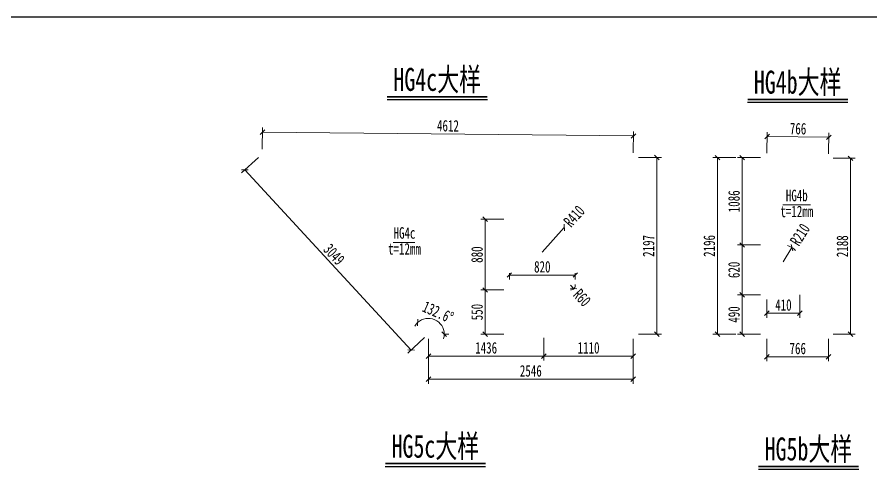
# Model space of a CAD drawing. Header units: millimetres. Extents: x -89049 to 410567, y -307459 to -100425.
# Drawn here: x 345002 to 355615, y -144354 to -138634 of the extents above; entities that cross this region are included whole.
import ezdxf
from ezdxf.enums import TextEntityAlignment as Align

# ---------------------------------------------------------------- set-up
doc = ezdxf.new("R2010")
doc.units = ezdxf.units.MM
doc.layers.get('Defpoints').update_dxf_attribs({"color": 8})
for name, color, linetype, lineweight in [('文字', 7, 'Continuous', 15), ('标注线及字体', 2, 'Continuous', 15), ('细实线', 4, 'Continuous', 15)]:
    doc.layers.add(name, color=color, linetype=linetype, lineweight=lineweight)
doc.styles.add('111', font='', dxfattribs={"width": 0.7})
doc.styles.add('BM_Dim', font='', dxfattribs={"width": 0.85})
doc.styles.get('111').set_extended_font_data('仿宋_GB2312')
doc.styles.get('BM_Dim').set_extended_font_data('仿宋_GB2312')
doc.dimstyles.new('200', dxfattribs={"dimscale": 0, "dimtxt": 2.5, "dimasz": 1, "dimexe": 1, "dimexo": 1, "dimgap": 0.6, "dimtad": 1, "dimdec": 0, "dimdsep": 46, "dimtxsty": '111', "dimblk": 'OBLIQUE', "dimcen": 0, "dimclrd": 4, "dimclre": 4, "dimclrt": 4, "dimadec": 1, "dimazin": 2, "dimtfac": 1, "dimtdec": 0, "dimtix": 1, "dimtmove": 2, "dimatfit": 3, "dimfxl": 4, "dimfxlon": 1, "dimtolj": 1, "dimlwd": -1, "dimlwe": -1, "dimarcsym": 0})

# ---------------------------------------------------------------- blocks, each defined once
blk = doc.blocks.new('_Oblique')
at = {"color": 0, "linetype": 'ByBlock', "lineweight": -2}
blk.add_line((-0.5, -0.5), (0.5, 0.5), dxfattribs=at)
blk = doc.blocks.new('*D3666')
at = {"layer": 'Defpoints', "color": 0, "transparency": 16777216}
for p in [(355092, -140130), (354323, -140383), (355089, -140391)]:
    blk.add_point(p, dxfattribs=at)
at = {"layer": '细实线', "color": 4, "transparency": 16777216}
for p, q in [((354323, -140326), (354326, -140064)), ((355090, -140334), (355092, -140073)), ((354325, -140121), (355092, -140130))]:
    blk.add_line(p, q, dxfattribs=at)
at = {"layer": '细实线', "color": 4, "transparency": 16777216, "xscale": 57.14285714285715, "yscale": 57.14285714285715, "zscale": 57.14285714285715}
for p, rotation in [((354325, -140121), 179.3664628799422), ((355092, -140130), 359.3664628799422)]:
    blk.add_blockref('_Oblique', p, dxfattribs=dict(at, rotation=rotation))
at = {"layer": '细实线', "color": 4, "transparency": 16777216, "insert": (354710, -140023), "char_height": 142.9, "attachment_point": 5, "rotation": 359.3665, "style": '111'}
blk.add_mtext('\\A1;766', dxfattribs=at)
blk = doc.blocks.new('*D3667')
at = {"layer": 'Defpoints', "color": 0, "transparency": 16777216}
for p in [(354323, -142579), (355089, -142579), (355089, -142859)]:
    blk.add_point(p, dxfattribs=at)
at = {"layer": '细实线', "color": 4, "transparency": 16777216}
for p, q in [((354323, -142636), (354323, -142916)), ((355089, -142636), (355089, -142916)), ((354323, -142859), (355089, -142859))]:
    blk.add_line(p, q, dxfattribs=at)
at = {"layer": '细实线', "color": 4, "transparency": 16777216, "xscale": 57.14285714285715, "yscale": 57.14285714285715, "zscale": 57.14285714285715, "rotation": 180}
blk.add_blockref('_Oblique', (354323, -142859), dxfattribs=at)
at = {"layer": '细实线', "color": 4, "transparency": 16777216, "xscale": 57.14285714285715, "yscale": 57.14285714285715, "zscale": 57.14285714285715}
blk.add_blockref('_Oblique', (355089, -142859), dxfattribs=at)
at = {"layer": '细实线', "color": 4, "transparency": 16777216, "insert": (354706, -142757), "char_height": 142.9, "attachment_point": 5, "style": '111'}
blk.add_mtext('\\A1;766', dxfattribs=at)
blk = doc.blocks.new('*D3668')
at = {"layer": 'Defpoints', "color": 0, "transparency": 16777216}
for p in [(354323, -140383), (353709, -142579), (354323, -142579)]:
    blk.add_point(p, dxfattribs=at)
at = {"layer": '细实线', "color": 4, "transparency": 16777216}
for p, q in [((353938, -140383), (353652, -140383)), ((353709, -140383), (353709, -142579)), ((353938, -142579), (353652, -142579))]:
    blk.add_line(p, q, dxfattribs=at)
at = {"layer": '细实线', "color": 4, "transparency": 16777216, "xscale": 57.14285714285715, "yscale": 57.14285714285715, "zscale": 57.14285714285715}
for p, rotation in [((353709, -140383), 90), ((353709, -142579), 270)]:
    blk.add_blockref('_Oblique', p, dxfattribs=dict(at, rotation=rotation))
at = {"layer": '细实线', "color": 4, "transparency": 16777216, "insert": (353607, -141481), "char_height": 142.9, "attachment_point": 5, "rotation": 90, "style": '111'}
blk.add_mtext('\\A1;2196', dxfattribs=at)
blk = doc.blocks.new('*D3669')
at = {"layer": 'Defpoints', "color": 0, "transparency": 16777216}
for p in [(355089, -140391), (355363, -140391), (355089, -142579)]:
    blk.add_point(p, dxfattribs=at)
at = {"layer": '细实线', "color": 4, "transparency": 16777216}
for p, q in [((355146, -140391), (355421, -140391)), ((355363, -142579), (355363, -140391)), ((355146, -142579), (355421, -142579))]:
    blk.add_line(p, q, dxfattribs=at)
at = {"layer": '细实线', "color": 4, "transparency": 16777216, "xscale": 57.14285714285715, "yscale": 57.14285714285715, "zscale": 57.14285714285715}
for p, rotation in [((355363, -140391), 90), ((355363, -142579), 270)]:
    blk.add_blockref('_Oblique', p, dxfattribs=dict(at, rotation=rotation))
at = {"layer": '细实线', "color": 4, "transparency": 16777216, "insert": (355261, -141485), "char_height": 142.9, "attachment_point": 5, "rotation": 90, "style": '111'}
blk.add_mtext('\\A1;2188', dxfattribs=at)
blk = doc.blocks.new('*D3670')
at = {"layer": 'Defpoints', "color": 0, "transparency": 16777216}
for p in [(354016, -142089), (354323, -142089), (354323, -142579)]:
    blk.add_point(p, dxfattribs=at)
at = {"layer": '细实线', "color": 4, "transparency": 16777216}
for p, q in [((354245, -142089), (353959, -142089)), ((354016, -142579), (354016, -142089)), ((354245, -142579), (353959, -142579))]:
    blk.add_line(p, q, dxfattribs=at)
at = {"layer": '细实线', "color": 4, "transparency": 16777216, "xscale": 57.14285714285715, "yscale": 57.14285714285715, "zscale": 57.14285714285715}
for p, rotation in [((354016, -142089), 90), ((354016, -142579), 270)]:
    blk.add_blockref('_Oblique', p, dxfattribs=dict(at, rotation=rotation))
at = {"layer": '细实线', "color": 4, "transparency": 16777216, "insert": (353914, -142334), "char_height": 142.9, "attachment_point": 5, "rotation": 90, "style": '111'}
blk.add_mtext('\\A1;490', dxfattribs=at)
blk = doc.blocks.new('*D3671')
at = {"layer": 'Defpoints', "color": 0, "transparency": 16777216}
for p in [(354016, -141469), (354323, -141469), (354323, -142089)]:
    blk.add_point(p, dxfattribs=at)
at = {"layer": '细实线', "color": 4, "transparency": 16777216}
for p, q in [((354245, -141469), (353959, -141469)), ((354016, -142089), (354016, -141469)), ((354245, -142089), (353959, -142089))]:
    blk.add_line(p, q, dxfattribs=at)
at = {"layer": '细实线', "color": 4, "transparency": 16777216, "xscale": 57.14285714285715, "yscale": 57.14285714285715, "zscale": 57.14285714285715}
for p, rotation in [((354016, -141469), 90), ((354016, -142089), 270)]:
    blk.add_blockref('_Oblique', p, dxfattribs=dict(at, rotation=rotation))
at = {"layer": '细实线', "color": 4, "transparency": 16777216, "insert": (353914, -141779), "char_height": 142.9, "attachment_point": 5, "rotation": 90, "style": '111'}
blk.add_mtext('\\A1;620', dxfattribs=at)
blk = doc.blocks.new('*D3672')
at = {"layer": 'Defpoints', "color": 0, "transparency": 16777216}
for p in [(354016, -140383), (354323, -140383), (354323, -141469)]:
    blk.add_point(p, dxfattribs=at)
at = {"layer": '细实线', "color": 4, "transparency": 16777216}
for p, q in [((354245, -140383), (353959, -140383)), ((354016, -141469), (354016, -140383)), ((354245, -141469), (353959, -141469))]:
    blk.add_line(p, q, dxfattribs=at)
at = {"layer": '细实线', "color": 4, "transparency": 16777216, "xscale": 57.14285714285715, "yscale": 57.14285714285715, "zscale": 57.14285714285715}
for p, rotation in [((354016, -140383), 90), ((354016, -141469), 270)]:
    blk.add_blockref('_Oblique', p, dxfattribs=dict(at, rotation=rotation))
at = {"layer": '细实线', "color": 4, "transparency": 16777216, "insert": (353914, -140926), "char_height": 142.9, "attachment_point": 5, "rotation": 90, "style": '111'}
blk.add_mtext('\\A1;1086', dxfattribs=at)
blk = doc.blocks.new('*D3673')
at = {"layer": 'Defpoints', "color": 0, "transparency": 16777216}
for p in [(354733, -141971), (354323, -142089), (354733, -142318)]:
    blk.add_point(p, dxfattribs=at)
at = {"layer": '细实线', "color": 4, "transparency": 16777216}
for p, q in [((354733, -142089), (354733, -142375)), ((354323, -142146), (354323, -142375)), ((354323, -142318), (354733, -142318))]:
    blk.add_line(p, q, dxfattribs=at)
at = {"layer": '细实线', "color": 4, "transparency": 16777216, "xscale": 57.14285714285715, "yscale": 57.14285714285715, "zscale": 57.14285714285715, "rotation": 180}
blk.add_blockref('_Oblique', (354323, -142318), dxfattribs=at)
at = {"layer": '细实线', "color": 4, "transparency": 16777216, "xscale": 57.14285714285715, "yscale": 57.14285714285715, "zscale": 57.14285714285715}
blk.add_blockref('_Oblique', (354733, -142318), dxfattribs=at)
at = {"layer": '细实线', "color": 4, "transparency": 16777216, "insert": (354528, -142216), "char_height": 142.9, "attachment_point": 5, "style": '111'}
blk.add_mtext('\\A1;410', dxfattribs=at)
blk = doc.blocks.new('*D3674')
at = {"layer": 'Defpoints', "color": 0, "transparency": 16777216}
for p in [(354634, -141501), (354523, -141679)]:
    blk.add_point(p, dxfattribs=at)
at = {"layer": '细实线', "color": 4, "transparency": 16777216}
for p, q in [((354634, -141501), (354523, -141679)), ((354523, -141679), (354634, -141501))]:
    blk.add_line(p, q, dxfattribs=at)
blk.add_arc((354523, -141679), 210, 42.2537, 74.3608, dxfattribs=at)
at = {"layer": '细实线', "color": 4, "transparency": 16777216, "xscale": 57.14285714285715, "yscale": 57.14285714285715, "zscale": 57.14285714285715, "rotation": 57.89285402180658}
blk.add_blockref('_Oblique', (354634, -141501), dxfattribs=at)
at = {"layer": '细实线', "color": 4, "transparency": 16777216, "insert": (354734, -141341), "char_height": 142.9, "attachment_point": 5, "rotation": 57.8929, "style": '111'}
blk.add_mtext('\\A1;R210', dxfattribs=at)
blk = doc.blocks.new('*D3675')
at = {"layer": 'Defpoints', "color": 0, "transparency": 16777216}
for p in [(352663, -140113), (348049, -140336), (352661, -140382)]:
    blk.add_point(p, dxfattribs=at)
at = {"layer": '细实线', "color": 4, "transparency": 16777216}
for p, q in [((348050, -140279), (348052, -140009)), ((348052, -140067), (352663, -140113)), ((352661, -140325), (352664, -140056))]:
    blk.add_line(p, q, dxfattribs=at)
at = {"layer": '细实线', "color": 4, "transparency": 16777216, "xscale": 57.14285714285715, "yscale": 57.14285714285715, "zscale": 57.14285714285715}
for p, rotation in [((348052, -140067), 179.4262908393026), ((352663, -140113), 359.4262908393025)]:
    blk.add_blockref('_Oblique', p, dxfattribs=dict(at, rotation=rotation))
at = {"layer": '细实线', "color": 4, "transparency": 16777216, "insert": (350358, -139987), "char_height": 142.9, "attachment_point": 5, "rotation": 359.4263, "style": '111'}
blk.add_mtext('\\A1;4612', dxfattribs=at)
blk = doc.blocks.new('*D3676')
at = {"layer": 'Defpoints', "color": 0, "transparency": 16777216}
for p in [(348049, -140336), (350115, -142579), (349900, -142777)]:
    blk.add_point(p, dxfattribs=at)
at = {"layer": '细实线', "color": 4, "transparency": 16777216}
for p, q in [((348002, -140379), (347792, -140573)), ((347834, -140534), (349900, -142777)), ((350068, -142622), (349858, -142816))]:
    blk.add_line(p, q, dxfattribs=at)
at = {"layer": '细实线', "color": 4, "transparency": 16777216, "xscale": 57.14285714285715, "yscale": 57.14285714285715, "zscale": 57.14285714285715}
for p, rotation in [((347834, -140534), 132.6489191297828), ((349900, -142777), 312.6489191297828)]:
    blk.add_blockref('_Oblique', p, dxfattribs=dict(at, rotation=rotation))
at = {"layer": '细实线', "color": 4, "transparency": 16777216, "insert": (348942, -141586), "char_height": 142.9, "attachment_point": 5, "rotation": 312.6489, "style": '111'}
blk.add_mtext('\\A1;3049', dxfattribs=at)
blk = doc.blocks.new('*D3677')
at = {"layer": 'Defpoints', "color": 0, "transparency": 16777216}
for p in [(350115, -142579), (352661, -142579), (352661, -143138)]:
    blk.add_point(p, dxfattribs=at)
at = {"layer": '细实线', "color": 4, "transparency": 16777216}
for p, q in [((350115, -142909), (350115, -143195)), ((352661, -142909), (352661, -143195)), ((350115, -143138), (352661, -143138))]:
    blk.add_line(p, q, dxfattribs=at)
at = {"layer": '细实线', "color": 4, "transparency": 16777216, "xscale": 57.14285714285715, "yscale": 57.14285714285715, "zscale": 57.14285714285715, "rotation": 180.0000000000006}
blk.add_blockref('_Oblique', (350115, -143138), dxfattribs=at)
at = {"layer": '细实线', "color": 4, "transparency": 16777216, "xscale": 57.14285714285715, "yscale": 57.14285714285715, "zscale": 57.14285714285715}
blk.add_blockref('_Oblique', (352661, -143138), dxfattribs=at)
at = {"layer": '细实线', "color": 4, "transparency": 16777216, "insert": (351388, -143036), "char_height": 142.9, "attachment_point": 5, "style": '111'}
blk.add_mtext('\\A1;2546', dxfattribs=at)
blk = doc.blocks.new('*D3678')
at = {"layer": 'Defpoints', "color": 0, "transparency": 16777216}
for p in [(352661, -140382), (352661, -142579), (352954, -142579)]:
    blk.add_point(p, dxfattribs=at)
at = {"layer": '细实线', "color": 4, "transparency": 16777216}
for p, q in [((352726, -140382), (353011, -140382)), ((352954, -140382), (352954, -142579)), ((352726, -142579), (353011, -142579))]:
    blk.add_line(p, q, dxfattribs=at)
at = {"layer": '细实线', "color": 4, "transparency": 16777216, "xscale": 57.14285714285715, "yscale": 57.14285714285715, "zscale": 57.14285714285715}
for p, rotation in [((352954, -140382), 90), ((352954, -142579), 270)]:
    blk.add_blockref('_Oblique', p, dxfattribs=dict(at, rotation=rotation))
at = {"layer": '细实线', "color": 4, "transparency": 16777216, "insert": (352852, -141481), "char_height": 142.9, "attachment_point": 5, "rotation": 90, "style": '111'}
blk.add_mtext('\\A1;2197', dxfattribs=at)
blk = doc.blocks.new('*D3679')
at = {"layer": 'Defpoints', "color": 0, "transparency": 16777216}
for p in [(351551, -141559), (352661, -142579), (351551, -142851)]:
    blk.add_point(p, dxfattribs=at)
at = {"layer": '细实线', "color": 4, "transparency": 16777216}
for p, q in [((351551, -142623), (351551, -142908)), ((352661, -142636), (352661, -142908)), ((352661, -142851), (351551, -142851))]:
    blk.add_line(p, q, dxfattribs=at)
at = {"layer": '细实线', "color": 4, "transparency": 16777216, "xscale": 57.14285714285715, "yscale": 57.14285714285715, "zscale": 57.14285714285715, "rotation": 180}
blk.add_blockref('_Oblique', (351551, -142851), dxfattribs=at)
at = {"layer": '细实线', "color": 4, "transparency": 16777216, "xscale": 57.14285714285715, "yscale": 57.14285714285715, "zscale": 57.14285714285715}
blk.add_blockref('_Oblique', (352661, -142851), dxfattribs=at)
at = {"layer": '细实线', "color": 4, "transparency": 16777216, "insert": (352106, -142749), "char_height": 142.9, "attachment_point": 5, "style": '111'}
blk.add_mtext('\\A1;1110', dxfattribs=at)
blk = doc.blocks.new('*D3680')
at = {"layer": 'Defpoints', "color": 0, "transparency": 16777216}
for p in [(351551, -141559), (350115, -142579), (350115, -142851)]:
    blk.add_point(p, dxfattribs=at)
at = {"layer": '细实线', "color": 4, "transparency": 16777216}
for p, q in [((350115, -142636), (350115, -142908)), ((351551, -142623), (351551, -142908)), ((351551, -142851), (350115, -142851))]:
    blk.add_line(p, q, dxfattribs=at)
at = {"layer": '细实线', "color": 4, "transparency": 16777216, "xscale": 57.14285714285715, "yscale": 57.14285714285715, "zscale": 57.14285714285715, "rotation": 180}
blk.add_blockref('_Oblique', (350115, -142851), dxfattribs=at)
at = {"layer": '细实线', "color": 4, "transparency": 16777216, "xscale": 57.14285714285715, "yscale": 57.14285714285715, "zscale": 57.14285714285715}
blk.add_blockref('_Oblique', (351551, -142851), dxfattribs=at)
at = {"layer": '细实线', "color": 4, "transparency": 16777216, "insert": (350833, -142749), "char_height": 142.9, "attachment_point": 5, "style": '111'}
blk.add_mtext('\\A1;1436', dxfattribs=at)
blk = doc.blocks.new('*D3681')
at = {"layer": 'Defpoints', "color": 0, "transparency": 16777216}
for p in [(351404, -142029), (350822, -142579), (351356, -142579)]:
    blk.add_point(p, dxfattribs=at)
at = {"layer": '细实线', "color": 4, "transparency": 16777216}
for p, q in [((351051, -142029), (350765, -142029)), ((350822, -142029), (350822, -142579)), ((351051, -142579), (350765, -142579))]:
    blk.add_line(p, q, dxfattribs=at)
at = {"layer": '细实线', "color": 4, "transparency": 16777216, "xscale": 57.14285714285715, "yscale": 57.14285714285715, "zscale": 57.14285714285715}
for p, rotation in [((350822, -142029), 90), ((350822, -142579), 270)]:
    blk.add_blockref('_Oblique', p, dxfattribs=dict(at, rotation=rotation))
at = {"layer": '细实线', "color": 4, "transparency": 16777216, "insert": (350720, -142304), "char_height": 142.9, "attachment_point": 5, "rotation": 90, "style": '111'}
blk.add_mtext('\\A1;550', dxfattribs=at)
blk = doc.blocks.new('*D3682')
at = {"layer": 'Defpoints', "color": 0, "transparency": 16777216}
for p in [(350822, -141149), (351404, -141149), (351404, -142029)]:
    blk.add_point(p, dxfattribs=at)
at = {"layer": '细实线', "color": 4, "transparency": 16777216}
for p, q in [((351051, -141149), (350765, -141149)), ((350822, -142029), (350822, -141149)), ((351051, -142029), (350765, -142029))]:
    blk.add_line(p, q, dxfattribs=at)
at = {"layer": '细实线', "color": 4, "transparency": 16777216, "xscale": 57.14285714285715, "yscale": 57.14285714285715, "zscale": 57.14285714285715}
for p, rotation in [((350822, -141149), 90), ((350822, -142029), 270)]:
    blk.add_blockref('_Oblique', p, dxfattribs=dict(at, rotation=rotation))
at = {"layer": '细实线', "color": 4, "transparency": 16777216, "insert": (350720, -141589), "char_height": 142.9, "attachment_point": 5, "rotation": 90, "style": '111'}
blk.add_mtext('\\A1;880', dxfattribs=at)
blk = doc.blocks.new('*D3683')
at = {"layer": 'Defpoints', "color": 0, "transparency": 16777216}
for p in [(351803, -141252), (351531, -141559)]:
    blk.add_point(p, dxfattribs=at)
at = {"layer": '细实线', "color": 4, "transparency": 16777216}
for p, q in [((351803, -141252), (351531, -141559)), ((351531, -141559), (351803, -141252))]:
    blk.add_line(p, q, dxfattribs=at)
at = {"layer": '细实线', "color": 4, "transparency": 16777216, "xscale": 57.14285714285715, "yscale": 57.14285714285715, "zscale": 57.14285714285715, "rotation": 48.40662136842748}
blk.add_blockref('_Oblique', (351803, -141252), dxfattribs=at)
at = {"layer": '细实线', "color": 4, "transparency": 16777216, "insert": (351927, -141112), "char_height": 142.9, "attachment_point": 5, "rotation": 48.4066, "style": '111'}
blk.add_mtext('\\A1;R410', dxfattribs=at)
blk = doc.blocks.new('*D3684')
at = {"layer": 'Defpoints', "color": 0, "transparency": 16777216}
for p in [(351121, -141764), (351941, -141764), (351941, -141843)]:
    blk.add_point(p, dxfattribs=at)
at = {"layer": '细实线', "color": 4, "transparency": 16777216}
for p, q in [((351121, -141821), (351121, -141900)), ((351121, -141843), (351941, -141843)), ((351941, -141821), (351941, -141900))]:
    blk.add_line(p, q, dxfattribs=at)
at = {"layer": '细实线', "color": 4, "transparency": 16777216, "xscale": 57.14285714285715, "yscale": 57.14285714285715, "zscale": 57.14285714285715, "rotation": 180}
blk.add_blockref('_Oblique', (351121, -141843), dxfattribs=at)
at = {"layer": '细实线', "color": 4, "transparency": 16777216, "xscale": 57.14285714285715, "yscale": 57.14285714285715, "zscale": 57.14285714285715}
blk.add_blockref('_Oblique', (351941, -141843), dxfattribs=at)
at = {"layer": '细实线', "color": 4, "transparency": 16777216, "insert": (351531, -141741), "char_height": 142.9, "attachment_point": 5, "style": '111'}
blk.add_mtext('\\A1;820', dxfattribs=at)
blk = doc.blocks.new('*D3685')
at = {"layer": 'Defpoints', "color": 0, "transparency": 16777216}
for p in [(349841, -142281), (350005, -142416), (350091, -142553), (350150, -142579), (350310, -142579)]:
    blk.add_point(p, dxfattribs=at)
at = {"layer": '细实线', "color": 4, "transparency": 16777216}
blk.add_line((350312, -142579), (350369, -142579), dxfattribs=at)
for start, end in [(0, 132.6489), (132.6489, 149.3358), (343.3131, 0)]:
    blk.add_arc((350115, -142579), 197, start, end, dxfattribs=at)
at = {"layer": '细实线', "color": 4, "transparency": 16777216, "xscale": 57.14285714285715, "yscale": 57.14285714285715, "zscale": 57.14285714285715}
for p, rotation in [((349982, -142434), 42.64891912974592), ((350312, -142579), 90.00000000000854)]:
    blk.add_blockref('_Oblique', p, dxfattribs=dict(at, rotation=rotation))
at = {"layer": '细实线', "color": 4, "transparency": 16777216, "insert": (350235, -142305), "char_height": 142.86, "attachment_point": 5, "rotation": 336.3245, "style": '111'}
blk.add_mtext('\\A1;132.6%%d', dxfattribs=at)
blk = doc.blocks.new('*D3686')
at = {"layer": 'Defpoints', "color": 0, "transparency": 16777216}
for p in [(351881, -141969), (351921, -142013)]:
    blk.add_point(p, dxfattribs=at)
at = {"layer": '细实线', "color": 4, "transparency": 16777216}
for p, q in [((351921, -142013), (351881, -141969)), ((351881, -141969), (351921, -142013))]:
    blk.add_line(p, q, dxfattribs=at)
blk.add_arc((351881, -141969), 60, 270, 9.6017, dxfattribs=at)
at = {"layer": '细实线', "color": 4, "transparency": 16777216, "xscale": 57.14285714285715, "yscale": 57.14285714285715, "zscale": 57.14285714285715, "rotation": 312.7279684316451}
blk.add_blockref('_Oblique', (351921, -142013), dxfattribs=at)
at = {"layer": '细实线', "color": 4, "transparency": 16777216, "insert": (352025, -142125), "char_height": 142.9, "attachment_point": 5, "rotation": 312.728, "style": '111'}
blk.add_mtext('\\A1;R60', dxfattribs=at)

msp = doc.modelspace()

# ---------------------------------------------------------------- linework, layer by layer
at = {"color": 4}
for p, q in [((349601.9, -139659.8), (350849.6, -139659.8)), ((354082.4, -139694.3), (355330.2, -139694.3)), ((349579, -144222.6), (350826.8, -144222.6)), ((354216.4, -144257.1), (355464.1, -144257.1))]:
    msp.add_line(p, q, dxfattribs=at)
at = {"color": 6, "const_width": 20.6}
for points in [[(349601.9, -139625.5), (350849.6, -139625.5)], [(354082.4, -139660), (355330.2, -139660)], [(349579, -144188.3), (350826.8, -144188.3)], [(354216.4, -144222.9), (355464.1, -144222.9)]]:
    msp.add_lwpolyline(points, dxfattribs=at)
at = {"layer": 'Defpoints'}
msp.add_lwpolyline([(366566.6, -138634.1), (344566.6, -138634.1), (344566.6, -153251.3), (366566.6, -153251.3)], close=True, dxfattribs=at)
at = {"layer": '细实线'}
for p, q in [((354521.1, -140970.7), (354863.9, -140970.7)), ((349678.3, -141436.5), (349947, -141436.5))]:
    msp.add_line(p, q, dxfattribs=at)

# ---------------------------------------------------------------- texts
at = {"layer": '文字', "style": 'BM_Dim', "width": 0.7}
for s, p in [('HG4b', (354694.1, -140967.6)), ('t=12mm', (354694.1, -141166)), ('HG4c', (349817.8, -141433.5)), ('t=12mm', (349817.8, -141631.8))]:
    msp.add_text(s, height=142.86, dxfattribs=at).set_placement(p, align=Align.BOTTOM_CENTER)
at = {"layer": '标注线及字体', "style": '111', "width": 0.7}
for s, p in [('HG4c大样', (350224.7, -139403.3)), ('HG4b大样', (354705.2, -139437.8)), ('HG5c大样', (350201.8, -143966.1)), ('HG5b大样', (354839.2, -144000.6))]:
    msp.add_text(s, height=285.71, dxfattribs=at).set_placement(p, align=Align.MIDDLE)

# ---------------------------------------------------------------- dimensions: what is measured, and where the dimension line sits
at = {"layer": '细实线'}
for p1, p2, distance, picture, middle in [((348048.9, -140336), (352660.5, -140382.2), 269.4, '*D3675', (350358.5, -139987.5)), ((354322.6, -140382.8), (355088.9, -140391.2), 261.4, '*D3666', (354709.7, -140023.4)), ((348048.9, -140336), (350114.9, -142578.9), -292.6, '*D3676', (348941.9, -141586.4)), ((350114.9, -142578.9), (352660.5, -142578.9), -559.1, '*D3677', (351387.7, -143035.8)), ((354322.6, -142578.9), (355088.9, -142578.9), -280.1, '*D3667', (354705.7, -142756.7))]:
    dim = msp.add_aligned_dim(p1=p1, p2=p2, distance=distance, dimstyle='200', override={"dimscale": 57.142857, "dimblk": 'Oblique'}, dxfattribs=at)
    dim.commit()
    dim.dimension.update_dxf_attribs({"geometry": picture, "text_midpoint": middle})
for base, p1, p2, picture, middle in [((352954.1, -142578.9), (352660.5, -140382.2), (352660.5, -142578.9), '*D3678', (352851.9, -141480.5)), ((353709.2, -142578.9), (354322.6, -140382.8), (354322.6, -142578.9), '*D3668', (353607, -141480.8)), ((354016, -140382.8), (354322.6, -141468.9), (354322.6, -140382.8), '*D3672', (353913.8, -140925.8)), ((355363.5, -140391.2), (355088.9, -142578.9), (355088.9, -140391.2), '*D3669', (355261.2, -141485.1)), ((350822.1, -141148.9), (351404.5, -142028.9), (351404.5, -141148.9), '*D3682', (350719.9, -141588.9)), ((354016, -141468.9), (354322.6, -142088.9), (354322.6, -141468.9), '*D3671', (353913.8, -141778.9)), ((350822.1, -142578.9), (351404.5, -142028.9), (351356.4, -142578.9), '*D3681', (350719.9, -142303.9)), ((354016, -142088.9), (354322.6, -142578.9), (354322.6, -142088.9), '*D3670', (353913.8, -142333.9))]:
    dim = msp.add_linear_dim(base=base, p1=p1, p2=p2, angle=90, dimstyle='200', override={"dimscale": 57.142857, "dimblk": 'Oblique'}, dxfattribs=at)
    dim.commit()
    dim.dimension.update_dxf_attribs({"geometry": picture, "text_midpoint": middle})
for center, mpoint, picture, middle in [((351530.7, -141558.9), (351802.9, -141252.3), '*D3683', (351927.1, -141112.3)), ((354522.6, -141678.9), (354634.2, -141501), '*D3674', (354734.3, -141341.4)), ((351880.7, -141968.9), (351921.4, -142013), '*D3686', (352024.6, -142124.7))]:
    dim = msp.add_radius_dim(center=center, mpoint=mpoint, dimstyle='200', override={"dimscale": 57.142857, "dimblk": 'Oblique'}, dxfattribs=at)
    dim.commit()
    dim.dimension.update_dxf_attribs({"geometry": picture, "text_midpoint": middle, "dimtype": 164})
for base, p1, p2, picture, middle in [((350114.9, -142851.2), (351550.7, -141558.9), (350114.9, -142578.9), '*D3680', (350832.8, -142748.9)), ((351550.7, -142851.2), (352660.5, -142578.9), (351550.7, -141558.9), '*D3679', (352105.6, -142748.9)), ((351940.7, -141843.1), (351120.7, -141763.9), (351940.7, -141763.9), '*D3684', (351530.7, -141740.9)), ((354732.6, -142317.8), (354322.6, -142088.9), (354732.6, -141970.7), '*D3673', (354527.6, -142215.5))]:
    dim = msp.add_linear_dim(base=base, p1=p1, p2=p2, dimstyle='200', override={"dimscale": 57.142857, "dimblk": 'Oblique'}, dxfattribs=at)
    dim.commit()
    dim.dimension.update_dxf_attribs({"geometry": picture, "text_midpoint": middle})
dim = msp.add_angular_dim_2l(base=(350005.1, -142415.5), line1=((350091.2, -142553.2), (349840.5, -142281)), line2=((350310.4, -142578.9), (350149.9, -142578.9)), dimstyle='200', override={"dimscale": 57.142857, "dimblk": 'Oblique'}, dxfattribs=at)
dim.commit()
dim.dimension.update_dxf_attribs({"geometry": '*D3685', "text_midpoint": (350235.1, -142304.9)})

doc.saveas('drawing.dxf')
